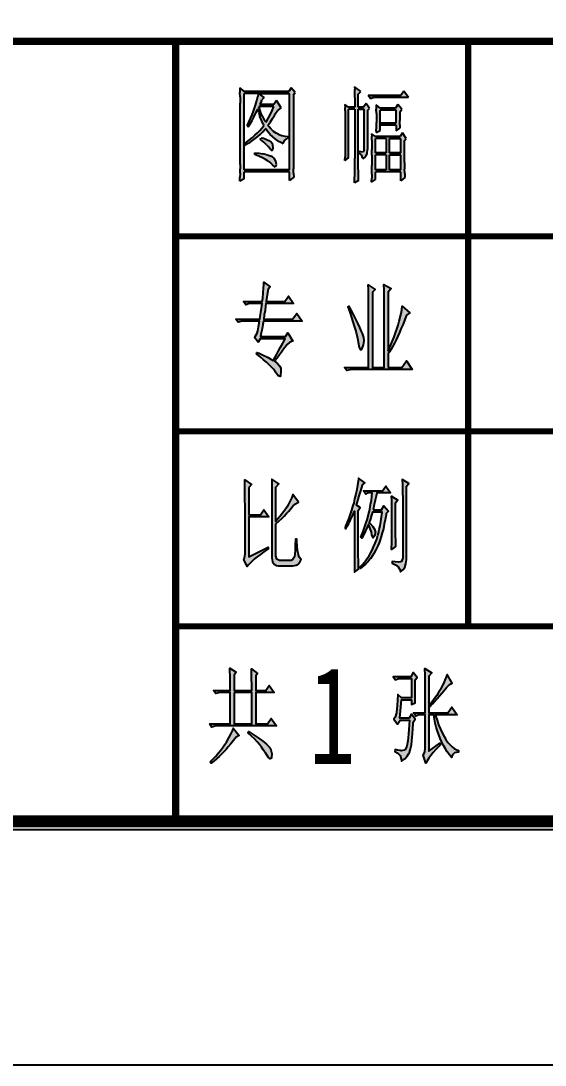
# Model space of a CAD drawing. Header units: inches. Extents: x 6 to 109360, y -14990 to 740552.
# Drawn here: x 802.85 to 824.37, y -5414.82 to -5371.98 of the extents above; entities that cross this region are included whole.
import ezdxf

# ---------------------------------------------------------------- set-up
doc = ezdxf.new("R2010")
doc.units = ezdxf.units.IN
doc.header["$MEASUREMENT"] = 0
doc.layers.add('1', color=7, linetype='Continuous')
doc.layers.add('图框', color=4, linetype='Continuous')
doc.styles.add('宋体', font='', dxfattribs={"width": 0.7})
doc.styles.get('宋体').set_extended_font_data('SimSun')

# ---------------------------------------------------------------- blocks, each defined once
blk = doc.blocks.new('tk1')
at = {"layer": '图框', "color": 1}
blk.add_line((0, 0), (-806, 0), dxfattribs=at)
at = {"layer": '图框'}
blk.add_line((10, -10), (-831, -10), dxfattribs=at)
blk = doc.blocks.new('图签')
at = {"layer": '1'}
h = blk.add_hatch(color=7, dxfattribs=at)
h.paths.add_polyline_path([(-23.168, 29.795), (-23.098, 29.895), (-23.261, 30.095), (-23.355, 29.945), (-25.184, 29.945), (-25.37, 30.095), (-25.365, 29.904), (-25.361, 29.723), (-25.359, 29.554), (-25.359, 29.462), (-25.359, 26.946), (-25.36, 26.765), (-25.362, 26.586), (-25.366, 26.409), (-25.37, 26.262), (-25.196, 26.362), (-25.196, 26.646), (-23.331, 26.646), (-23.331, 26.295), (-23.157, 26.429), (-23.162, 26.593), (-23.166, 26.768), (-23.168, 26.955), (-23.168, 27.029)])
h.paths.add_polyline_path([(-25.196, 29.862), (-24.613, 29.862), (-23.331, 29.862), (-23.331, 26.729), (-25.196, 26.729), (-25.196, 27.729)], flags=16)
h.paths.add_polyline_path([(-25.094, 27.867), (-24.972, 27.959), (-24.857, 28.052), (-24.749, 28.148), (-24.649, 28.245), (-24.556, 28.343), (-24.471, 28.444), (-24.391, 28.545), (-24.417, 28.6), (-24.484, 28.76), (-24.544, 28.918), (-24.594, 29.074), (-24.637, 29.229), (-24.652, 29.191), (-24.722, 29.037), (-24.794, 28.891), (-24.871, 28.752), (-24.95, 28.62), (-25.033, 28.495), (-25.068, 28.528), (-25.066, 28.531), (-24.995, 28.678), (-24.927, 28.829), (-24.864, 28.982), (-24.806, 29.137), (-24.753, 29.295), (-24.724, 29.385), (-24.667, 29.578), (-24.63, 29.737), (-24.615, 29.852), (-24.576, 29.852), (-24.369, 29.696), (-24.462, 29.595), (-24.486, 29.557), (-24.554, 29.412), (-23.973, 29.412), (-23.867, 29.579), (-23.669, 29.278), (-23.708, 29.26), (-23.809, 29.176), (-23.902, 29.045), (-23.954, 28.958), (-24.03, 28.835), (-24.118, 28.697), (-24.217, 28.545), (-24.173, 28.487), (-24.087, 28.391), (-23.99, 28.307), (-23.886, 28.238), (-23.773, 28.182), (-23.65, 28.14), (-23.519, 28.111), (-23.378, 28.096), (-23.378, 28.029), (-23.424, 28.01), (-23.536, 27.927), (-23.588, 27.812), (-23.692, 27.858), (-23.808, 27.923), (-23.918, 27.998), (-24.023, 28.085), (-24.124, 28.183), (-24.219, 28.291), (-24.31, 28.412), (-24.328, 28.392), (-24.426, 28.287), (-24.528, 28.188), (-24.632, 28.095), (-24.739, 28.008), (-24.85, 27.929), (-24.962, 27.856), (-25.078, 27.789), (-25.186, 27.734), (-25.186, 27.803)], flags=0)
h.paths.add_polyline_path([(-24.52, 27.979), (-24.508, 28.045), (-24.438, 28.025), (-24.295, 27.976), (-24.183, 27.928), (-24.1, 27.879), (-24.02, 27.774), (-24.007, 27.612), (-24.044, 27.505), (-24.123, 27.579), (-24.183, 27.655), (-24.271, 27.749), (-24.383, 27.858)], flags=0)
h.paths.add_polyline_path([(-24.753, 27.429), (-24.595, 27.408), (-24.442, 27.382), (-24.309, 27.355), (-24.197, 27.326), (-24.104, 27.295), (-24.03, 27.262), (-23.966, 27.21), (-23.887, 27.091), (-23.867, 26.946), (-23.874, 26.889), (-23.927, 26.834), (-24.03, 26.928), (-24.051, 26.953), (-24.119, 27.016), (-24.207, 27.082), (-24.314, 27.15), (-24.441, 27.219), (-24.587, 27.289), (-24.753, 27.362)], flags=0)
h.paths.add_polyline_path([(-24.31, 28.678), (-24.374, 28.784), (-24.439, 28.916), (-24.503, 29.074), (-24.568, 29.26), (-24.59, 29.329), (-23.973, 29.329), (-24.044, 29.161), (-24.117, 29.008), (-24.191, 28.869), (-24.266, 28.744)], flags=0)
h = blk.add_hatch(color=7, dxfattribs=at)
h.paths.add_polyline_path([(-20.511, 29.828), (-20.407, 29.945), (-20.663, 30.128), (-20.658, 30.023), (-20.654, 29.879), (-20.653, 29.696), (-20.651, 29.472), (-20.651, 29.295), (-20.907, 29.295), (-21.059, 29.412), (-21.055, 29.293), (-21.052, 29.149), (-21.05, 28.983), (-21.048, 28.792), (-21.047, 28.577), (-21.047, 28.362), (-21.047, 28.153), (-21.048, 27.955), (-21.049, 27.768), (-21.051, 27.589), (-21.053, 27.422), (-21.055, 27.264), (-21.059, 27.117), (-20.907, 27.229), (-20.907, 29.212), (-20.651, 29.212), (-20.651, 27.212), (-20.651, 27.07), (-20.653, 26.914), (-20.654, 26.741), (-20.657, 26.553), (-20.66, 26.351), (-20.663, 26.196), (-20.5, 26.295), (-20.504, 26.47), (-20.507, 26.647), (-20.509, 26.825), (-20.511, 27.004), (-20.511, 27.145), (-20.511, 29.212), (-20.266, 29.212), (-20.266, 27.545), (-20.313, 27.462), (-20.419, 27.479), (-20.488, 27.496), (-20.488, 27.429), (-20.377, 27.345), (-20.319, 27.213), (-20.313, 27.179), (-20.205, 27.272), (-20.143, 27.399), (-20.126, 27.558), (-20.126, 29.162), (-20.045, 29.246), (-20.185, 29.445), (-20.29, 29.295), (-20.511, 29.295)])
h.paths.add_polyline_path([(-18.635, 29.962), (-18.763, 29.779), (-20.103, 29.779), (-20.01, 29.645), (-19.894, 29.684), (-19.777, 29.696), (-18.449, 29.696)])
h.paths.add_polyline_path([(-19.614, 29.179), (-18.961, 29.179), (-18.961, 28.646), (-19.614, 28.646), (-19.614, 28.562), (-18.961, 28.562), (-18.961, 28.329), (-18.798, 28.445), (-18.803, 28.58), (-18.807, 28.747), (-18.809, 28.947), (-18.81, 29.096), (-18.728, 29.212), (-18.891, 29.412), (-18.984, 29.262), (-19.614, 29.262), (-19.777, 29.396), (-19.771, 29.214), (-19.767, 29.036), (-19.765, 28.862), (-19.765, 28.845), (-19.766, 28.671), (-19.769, 28.494), (-19.775, 28.314), (-19.777, 28.262), (-19.614, 28.345), (-19.614, 28.562), (-19.614, 28.646)])
h.paths.add_polyline_path([(-18.612, 27.928), (-18.542, 28.012), (-18.693, 28.246), (-18.786, 28.096), (-19.8, 28.096), (-19.963, 28.212), (-19.959, 28.092), (-19.956, 27.944), (-19.953, 27.767), (-19.953, 27.563), (-19.952, 27.329), (-19.952, 27.312), (-19.952, 27.104), (-19.953, 26.909), (-19.954, 26.725), (-19.957, 26.553), (-19.96, 26.391), (-19.963, 26.242), (-19.963, 26.229), (-19.8, 26.329), (-19.8, 26.646), (-18.763, 26.646), (-18.763, 26.279), (-18.6, 26.412), (-18.605, 26.58), (-18.609, 26.756), (-18.611, 26.939), (-18.612, 27.029)])
h.paths.add_polyline_path([(-19.8, 28.012), (-19.369, 28.012), (-19.369, 27.429), (-19.8, 27.429)], flags=16)
h.paths.add_polyline_path([(-19.8, 27.346), (-19.369, 27.346), (-19.369, 26.729), (-19.8, 26.729)], flags=16)
h.paths.add_polyline_path([(-19.229, 28.012), (-18.763, 28.012), (-18.763, 27.429), (-19.229, 27.429)], flags=16)
h.paths.add_polyline_path([(-19.229, 27.346), (-18.763, 27.346), (-18.763, 26.729), (-19.229, 26.729)], flags=16)
h = blk.add_hatch(color=7, dxfattribs=at)
h.paths.add_polyline_path([(-24.461, 20.203), (-24.427, 20.388), (-24.404, 20.526), (-22.815, 20.526), (-23.038, 20.839), (-23.204, 20.606), (-24.39, 20.606), (-24.366, 20.787), (-24.337, 20.962), (-24.314, 21.133), (-24.299, 21.242), (-23.166, 21.242), (-23.375, 21.541), (-23.526, 21.323), (-24.285, 21.323), (-24.261, 21.503), (-24.238, 21.678), (-24.214, 21.84), (-24.124, 21.925), (-24.38, 22.124), (-24.385, 22.015), (-24.394, 21.868), (-24.409, 21.683), (-24.432, 21.46), (-24.451, 21.323), (-25.22, 21.323), (-25.125, 21.19), (-25.011, 21.228), (-24.892, 21.242), (-24.461, 21.242), (-24.484, 21.052), (-24.513, 20.877), (-24.537, 20.711), (-24.556, 20.606), (-25.533, 20.606), (-25.438, 20.474), (-25.324, 20.511), (-25.205, 20.526), (-24.565, 20.526), (-24.603, 20.284), (-24.636, 20.118), (-24.66, 20.023), (-24.741, 19.885), (-24.764, 19.857), (-24.612, 19.658), (-24.532, 19.79), (-23.517, 19.79), (-23.612, 19.615), (-23.702, 19.449), (-23.782, 19.302), (-23.858, 19.169), (-23.925, 19.046), (-23.986, 18.941), (-24.005, 18.908), (-24.105, 18.965), (-24.209, 19.027), (-24.446, 19.141), (-24.579, 19.202), (-24.669, 19.24), (-24.693, 19.174), (-24.537, 19.051), (-24.399, 18.937), (-24.276, 18.832), (-24.167, 18.733), (-24.072, 18.638), (-23.996, 18.553), (-23.934, 18.477), (-23.901, 18.424), (-23.797, 18.273), (-23.721, 18.254), (-23.702, 18.292), (-23.683, 18.458), (-23.692, 18.576), (-23.735, 18.671), (-23.83, 18.78), (-23.948, 18.875), (-23.844, 19.008), (-23.749, 19.136), (-23.659, 19.255), (-23.578, 19.368), (-23.526, 19.439), (-23.422, 19.568), (-23.313, 19.653), (-23.208, 19.7), (-23.19, 19.705), (-23.398, 20.042), (-23.503, 19.89), (-24.518, 19.89), (-24.494, 20.037)])
h.paths.add_polyline_path([(-20.306, 19.928), (-20.339, 20.018), (-20.386, 20.127), (-20.443, 20.255), (-20.514, 20.407), (-20.595, 20.573), (-20.695, 20.763), (-20.804, 20.967), (-20.894, 21.142), (-20.941, 21.109), (-20.861, 20.886), (-20.794, 20.677), (-20.728, 20.488), (-20.676, 20.312), (-20.628, 20.151), (-20.586, 19.999), (-20.524, 19.753), (-20.51, 19.658), (-20.467, 19.444), (-20.42, 19.349), (-20.363, 19.378), (-20.344, 19.406), (-20.291, 19.549), (-20.272, 19.715), (-20.287, 19.857)], flags=17)
h.paths.add_polyline_path([(-19.286, 21.707), (-19.167, 21.858), (-19.461, 22.025), (-19.452, 21.811), (-19.452, 21.626), (-19.447, 21.47), (-19.447, 18.624), (-19.926, 18.624), (-19.926, 21.707), (-19.822, 21.825), (-20.102, 22.006), (-20.097, 21.816), (-20.092, 21.636), (-20.088, 21.47), (-20.088, 18.624), (-21.069, 18.624), (-20.974, 18.491), (-20.861, 18.529), (-20.742, 18.538), (-18.295, 18.538), (-18.537, 18.889), (-18.726, 18.624), (-19.286, 18.624), (-19.286, 19.174), (-19.224, 19.269), (-19.158, 19.378), (-19.091, 19.492), (-19.025, 19.62), (-18.959, 19.757), (-18.887, 19.904), (-18.816, 20.061), (-18.745, 20.227), (-18.674, 20.402), (-18.598, 20.592), (-18.527, 20.772), (-18.399, 20.858), (-18.703, 21.142), (-18.726, 20.986), (-18.755, 20.829), (-18.831, 20.516), (-18.878, 20.36), (-18.925, 20.198), (-18.978, 20.037), (-19.039, 19.876), (-19.106, 19.715), (-19.172, 19.549), (-19.286, 19.307)])
h = blk.add_hatch(color=7, dxfattribs=at)
h.paths.add_polyline_path([(-24.769, 10.764), (-24.655, 10.854), (-24.527, 10.954), (-24.38, 11.054), (-24.224, 11.163), (-24.205, 11.172), (-24.214, 11.243), (-24.997, 10.859), (-24.997, 12.491), (-24.181, 12.491), (-24.38, 12.775), (-24.518, 12.576), (-24.997, 12.576), (-24.997, 13.691), (-24.892, 13.824), (-25.172, 14.009), (-25.167, 13.881), (-25.167, 13.734), (-25.163, 13.572), (-25.163, 13.183), (-25.158, 12.956), (-25.158, 10.973), (-25.182, 10.793), (-25.205, 10.741), (-25.068, 10.456), (-25.016, 10.527), (-24.949, 10.598), (-24.869, 10.679)])
h.paths.add_polyline_path([(-22.891, 10.66), (-22.853, 10.741), (-22.933, 10.845), (-22.981, 10.992), (-23.005, 11.12), (-23.019, 11.291), (-23.028, 11.495), (-23.028, 11.575), (-23.085, 11.575), (-23.095, 11.319), (-23.104, 11.12), (-23.114, 10.964), (-23.133, 10.864), (-23.133, 10.859), (-23.204, 10.726), (-23.261, 10.707), (-23.74, 10.707), (-23.849, 10.75), (-23.887, 10.888), (-23.892, 10.907), (-23.892, 12.206), (-23.768, 12.315), (-23.654, 12.424), (-23.55, 12.524), (-23.455, 12.624), (-23.365, 12.723), (-23.308, 12.79), (-23.19, 12.927), (-23.08, 13.027), (-22.986, 13.079), (-22.957, 13.093), (-23.19, 13.406), (-23.237, 13.288), (-23.303, 13.145), (-23.389, 12.989), (-23.446, 12.889), (-23.531, 12.761), (-23.616, 12.638), (-23.711, 12.519), (-23.806, 12.405), (-23.892, 12.306), (-23.892, 13.71), (-23.773, 13.843), (-24.062, 14.042), (-24.062, 13.885), (-24.058, 13.719), (-24.053, 13.539), (-24.053, 10.807), (-24.034, 10.65), (-23.967, 10.546), (-23.863, 10.499), (-23.797, 10.489), (-23.19, 10.489), (-23.061, 10.513), (-22.981, 10.556)])
h.paths.add_polyline_path([(-20.51, 10.883), (-20.51, 12.756), (-20.429, 12.875), (-20.581, 12.975), (-20.552, 13.069), (-20.514, 13.198), (-20.467, 13.359), (-20.41, 13.558), (-20.339, 13.786), (-20.334, 13.809), (-20.239, 13.89), (-20.495, 14.075), (-20.514, 13.942), (-20.543, 13.79), (-20.571, 13.62), (-20.614, 13.43), (-20.661, 13.226), (-20.699, 13.074), (-20.747, 12.922), (-20.794, 12.766), (-20.846, 12.605), (-20.903, 12.443), (-20.965, 12.277), (-21.031, 12.111), (-21.055, 12.04), (-21.022, 12.007), (-20.96, 12.107), (-20.899, 12.225), (-20.823, 12.372), (-20.747, 12.538), (-20.661, 12.723), (-20.661, 10.731), (-20.666, 10.541), (-20.671, 10.323), (-20.671, 10.224), (-20.495, 10.342), (-20.505, 10.532), (-20.505, 10.712)])
h.paths.add_polyline_path([(-19.754, 13.473), (-19.182, 13.473), (-19.376, 13.757), (-19.518, 13.558), (-20.301, 13.558), (-20.206, 13.425), (-20.102, 13.473), (-19.936, 13.473), (-19.95, 13.335), (-19.974, 13.174), (-20.002, 12.998), (-20.04, 12.804), (-20.064, 12.69), (-20.149, 12.377), (-20.197, 12.216), (-20.254, 12.059), (-20.31, 11.893), (-20.372, 11.732), (-20.405, 11.656), (-20.367, 11.623), (-20.282, 11.775), (-20.211, 11.922), (-20.14, 12.064), (-20.088, 12.192), (-20.021, 12.021), (-19.974, 11.865), (-19.95, 11.756), (-19.903, 11.637), (-19.846, 11.708), (-19.808, 11.865), (-19.846, 11.993), (-19.917, 12.102), (-20.021, 12.216), (-20.064, 12.258), (-20.012, 12.405), (-19.964, 12.567), (-19.926, 12.69), (-19.528, 12.69), (-19.556, 12.491), (-19.585, 12.306), (-19.618, 12.13), (-19.651, 11.969), (-19.684, 11.817), (-19.703, 11.741), (-19.755, 11.575), (-19.812, 11.414), (-19.879, 11.262), (-19.945, 11.12), (-19.997, 11.025), (-20.069, 10.892), (-20.154, 10.769), (-20.244, 10.65), (-20.339, 10.537), (-20.453, 10.423), (-20.429, 10.375), (-20.31, 10.465), (-20.206, 10.56), (-20.106, 10.665), (-20.016, 10.764), (-20.007, 10.774), (-19.936, 10.873), (-19.865, 10.992), (-19.789, 11.134), (-19.708, 11.305), (-19.656, 11.424), (-19.608, 11.552), (-19.566, 11.689), (-19.523, 11.841), (-19.48, 12.007), (-19.442, 12.187), (-19.409, 12.377), (-19.371, 12.581), (-19.367, 12.624), (-19.272, 12.723), (-19.461, 12.941), (-19.552, 12.775), (-19.903, 12.775), (-19.855, 12.994), (-19.812, 13.179), (-19.779, 13.335)])
h.paths.add_polyline_path([(-18.992, 13.041), (-18.887, 13.174), (-19.144, 13.34), (-19.139, 13.174), (-19.134, 12.998), (-19.134, 11.628), (-19.139, 11.428), (-19.144, 11.191), (-19.144, 11.158), (-18.982, 11.277), (-18.987, 11.518), (-18.992, 11.718)])
h.paths.add_polyline_path([(-18.537, 13.757), (-18.432, 13.857), (-18.703, 14.023), (-18.698, 13.809), (-18.693, 13.62), (-18.693, 13.449), (-18.688, 13.302), (-18.688, 10.807), (-18.731, 10.66), (-18.783, 10.641), (-18.873, 10.636), (-19.001, 10.646), (-19.12, 10.66), (-19.12, 10.589), (-18.978, 10.527), (-18.869, 10.442), (-18.807, 10.337), (-18.783, 10.243), (-18.679, 10.314), (-18.598, 10.418), (-18.555, 10.56), (-18.537, 10.736)])
h = blk.add_hatch(color=7, dxfattribs=at)
h.paths.add_polyline_path([(-25.522, 3.455), (-25.394, 3.522), (-25.641, 3.82), (-25.679, 3.716), (-25.736, 3.583), (-25.821, 3.427), (-25.921, 3.251), (-25.997, 3.137), (-26.077, 3.023), (-26.163, 2.91), (-26.258, 2.791), (-26.357, 2.677), (-26.466, 2.563), (-26.575, 2.454), (-26.552, 2.388), (-26.438, 2.473), (-26.329, 2.563), (-26.224, 2.658), (-26.02, 2.862), (-25.935, 2.952), (-25.845, 3.057), (-25.745, 3.175), (-25.636, 3.313)])
h.paths.add_polyline_path([(-24.204, 3.099), (-24.28, 3.171), (-24.375, 3.246), (-24.488, 3.337), (-24.621, 3.431), (-24.778, 3.536), (-24.953, 3.65), (-25.01, 3.688), (-25.024, 3.621), (-24.892, 3.498), (-24.773, 3.379), (-24.664, 3.265), (-24.564, 3.152), (-24.479, 3.047), (-24.408, 2.938), (-24.341, 2.839), (-24.322, 2.805), (-24.213, 2.63), (-24.133, 2.559), (-24.076, 2.592), (-24.066, 2.62), (-24.052, 2.772), (-24.095, 2.938), (-24.114, 2.986), (-24.147, 3.038)])
h.paths.add_polyline_path([(-24.161, 5.571), (-24.299, 5.371), (-24.721, 5.371), (-24.721, 5.969), (-24.64, 6.069), (-24.896, 6.254), (-24.892, 6.149), (-24.887, 6.007), (-24.887, 5.827), (-24.882, 5.613), (-24.882, 5.371), (-25.608, 5.371), (-25.608, 6.002), (-25.522, 6.121), (-25.783, 6.287), (-25.778, 6.144), (-25.774, 5.983), (-25.769, 5.808), (-25.769, 5.371), (-26.457, 5.371), (-26.362, 5.239), (-26.248, 5.276), (-26.129, 5.286), (-25.769, 5.286), (-25.769, 4.005), (-26.609, 4.005), (-26.514, 3.868), (-26.4, 3.91), (-26.281, 3.92), (-23.867, 3.92), (-24.08, 4.219), (-24.232, 4.005), (-24.721, 4.005), (-24.721, 5.286), (-23.962, 5.286)])
h.paths.add_polyline_path([(-24.882, 5.286), (-24.882, 4.005), (-25.608, 4.005), (-25.608, 5.286)], flags=17)
h.paths.add_polyline_path([(-18.74, 4.987), (-18.332, 4.987), (-18.332, 4.788), (-18.17, 4.869), (-18.17, 5.006), (-18.175, 5.163), (-18.18, 5.338), (-18.18, 5.803), (-18.099, 5.903), (-18.251, 6.102), (-18.355, 5.936), (-19.076, 5.936), (-18.986, 5.803), (-18.858, 5.855), (-18.332, 5.855), (-18.332, 5.068), (-18.74, 5.068), (-18.891, 5.205), (-18.906, 4.963), (-18.92, 4.764), (-18.934, 4.603), (-18.948, 4.48), (-18.948, 4.451), (-18.991, 4.271), (-19.053, 4.186), (-18.901, 3.986), (-18.797, 4.152), (-18.403, 4.152), (-18.417, 3.958), (-18.431, 3.773), (-18.446, 3.597), (-18.46, 3.431), (-18.474, 3.303), (-18.512, 3.085), (-18.569, 2.957), (-18.621, 2.919), (-18.754, 2.895), (-18.797, 2.905), (-18.906, 2.924), (-18.996, 2.952), (-19.01, 2.872), (-18.882, 2.801), (-18.797, 2.696), (-18.744, 2.568), (-18.73, 2.469), (-18.602, 2.563), (-18.502, 2.668), (-18.431, 2.782), (-18.412, 2.82), (-18.37, 2.971), (-18.332, 3.137), (-18.308, 3.303), (-18.299, 3.446), (-18.284, 3.607), (-18.27, 3.792), (-18.256, 3.996), (-18.251, 4.072), (-18.17, 4.186), (-18.332, 4.404), (-18.427, 4.238), (-18.811, 4.238)])
h.paths.add_polyline_path([(-17.611, 5.955), (-17.492, 6.088), (-17.772, 6.268), (-17.772, 6.187), (-17.767, 6.083), (-17.767, 5.817), (-17.763, 5.651), (-17.763, 4.451), (-18.237, 4.451), (-18.147, 4.318), (-18.028, 4.371), (-17.763, 4.371), (-17.763, 3.019), (-17.782, 2.839), (-17.843, 2.72), (-17.739, 2.388), (-17.682, 2.483), (-17.616, 2.587), (-17.53, 2.701), (-17.435, 2.82), (-17.326, 2.943), (-17.198, 3.076), (-17.141, 3.137), (-17.165, 3.204), (-17.611, 2.886), (-17.611, 4.371), (-17.412, 4.371), (-17.383, 4.195), (-17.35, 4.024), (-17.307, 3.863), (-17.26, 3.702), (-17.208, 3.545), (-17.151, 3.398), (-17.084, 3.251), (-17.018, 3.114), (-16.937, 2.976), (-16.857, 2.848), (-16.771, 2.725), (-16.686, 2.62), (-16.648, 2.734), (-16.558, 2.81), (-16.42, 2.834), (-16.397, 2.839), (-16.397, 2.905), (-16.487, 2.943), (-16.577, 2.995), (-16.662, 3.061), (-16.748, 3.147), (-16.833, 3.242), (-16.914, 3.356), (-16.989, 3.484), (-17.065, 3.626), (-17.141, 3.782), (-17.212, 3.958), (-17.279, 4.148), (-17.345, 4.347), (-17.355, 4.371), (-16.453, 4.371), (-16.676, 4.688), (-16.828, 4.451), (-17.611, 4.451)])
h.paths.add_polyline_path([(-16.861, 6.021), (-16.985, 5.718), (-17.056, 5.571), (-17.132, 5.424), (-17.141, 5.405), (-17.212, 5.281), (-17.288, 5.163), (-17.378, 5.035), (-17.473, 4.907), (-17.587, 4.767), (-17.573, 4.703), (-17.468, 4.816), (-17.369, 4.93), (-17.269, 5.039), (-17.08, 5.258), (-17.004, 5.352), (-16.871, 5.504), (-16.762, 5.609), (-16.681, 5.661), (-16.653, 5.67)], flags=17)
h.paths.add_polyline_path([(-11.658, 5.978), (-11.578, 6.088), (-11.544, 6.121), (-11.777, 6.334), (-11.819, 6.178), (-11.872, 6.016), (-11.933, 5.865), (-12, 5.718), (-12.076, 5.566), (-12.156, 5.424), (-12.237, 5.295), (-12.313, 5.186), (-12.289, 5.12), (-12.18, 5.224), (-12.085, 5.333), (-12.009, 5.419), (-11.924, 5.547), (-11.838, 5.68), (-11.815, 5.718), (-11.672, 5.718), (-11.601, 5.556), (-11.559, 5.438), (-11.516, 5.258), (-11.511, 5.205), (-11.445, 5.177), (-11.416, 5.205), (-11.359, 5.343), (-11.369, 5.438), (-11.43, 5.547), (-11.53, 5.656), (-11.601, 5.718), (-10.928, 5.718), (-11.127, 6.002), (-11.264, 5.803), (-11.767, 5.803)])
h.paths.add_polyline_path([(-9.927, 6.002), (-10.064, 5.803), (-10.657, 5.803), (-10.558, 5.978), (-10.472, 6.078), (-10.439, 6.102), (-10.672, 6.32), (-10.714, 6.163), (-10.762, 6.002), (-10.819, 5.831), (-10.823, 5.822), (-10.871, 5.694), (-10.937, 5.556), (-11.013, 5.409), (-11.103, 5.253), (-11.136, 5.205), (-11.103, 5.153), (-10.989, 5.286), (-10.904, 5.4), (-10.871, 5.452), (-10.795, 5.571), (-10.705, 5.718), (-10.544, 5.718), (-10.472, 5.542), (-10.439, 5.438), (-10.396, 5.272), (-10.378, 5.22), (-10.316, 5.182), (-10.273, 5.239), (-10.235, 5.395), (-10.264, 5.485), (-10.335, 5.585), (-10.453, 5.699), (-10.472, 5.718), (-9.728, 5.718)])
h.paths.add_polyline_path([(-10.098, 4.541), (-10.098, 4.902), (-10.008, 4.987), (-10.169, 5.22), (-10.287, 5.054), (-12.023, 5.054), (-11.929, 4.921), (-11.815, 4.959), (-11.696, 4.968), (-11.056, 4.968), (-11.056, 4.451), (-11.687, 4.451), (-11.862, 4.622), (-11.886, 4.423), (-11.919, 4.242), (-11.947, 4.076), (-11.981, 3.925), (-11.99, 3.887), (-12.095, 3.787), (-11.919, 3.588), (-11.838, 3.754), (-11.255, 3.754), (-11.326, 3.607), (-11.407, 3.474), (-11.492, 3.346), (-11.587, 3.232), (-11.682, 3.123), (-11.767, 3.038), (-11.985, 2.848), (-12.095, 2.763), (-12.204, 2.682), (-12.313, 2.606), (-12.398, 2.554), (-12.384, 2.502), (-12.261, 2.563), (-12.142, 2.625), (-12.028, 2.691), (-11.914, 2.763), (-11.805, 2.839), (-11.696, 2.919), (-11.639, 2.971), (-11.535, 3.061), (-11.435, 3.166), (-11.34, 3.275), (-11.25, 3.398), (-11.165, 3.526), (-11.084, 3.664), (-11.056, 3.721), (-11.056, 2.796), (-11.061, 2.625), (-11.065, 2.469), (-11.065, 2.421), (-10.895, 2.502), (-10.899, 2.687), (-10.904, 2.862), (-10.904, 3.754), (-10.041, 3.754), (-10.069, 3.493), (-10.088, 3.303), (-10.107, 3.19), (-10.112, 3.171), (-10.202, 3.071), (-10.273, 3.071), (-10.392, 3.104), (-10.562, 3.166), (-10.577, 3.171), (-10.577, 3.104), (-10.434, 3), (-10.34, 2.895), (-10.283, 2.782), (-10.273, 2.701), (-10.15, 2.758), (-10.112, 2.786), (-10.012, 2.891), (-10.008, 2.905), (-9.96, 3.052), (-9.946, 3.118), (-9.932, 3.232), (-9.908, 3.403), (-9.884, 3.631), (-9.879, 3.669), (-9.775, 3.768), (-9.936, 4.005), (-10.055, 3.835), (-10.904, 3.835), (-10.904, 4.371), (-10.249, 4.371), (-10.249, 4.171), (-10.088, 4.271), (-10.093, 4.38)])
h.paths.add_polyline_path([(-10.249, 4.451), (-10.904, 4.451), (-10.904, 4.968), (-10.249, 4.968)], flags=16)
h.paths.add_polyline_path([(-11.056, 4.371), (-11.056, 3.835), (-11.824, 3.835), (-11.791, 4.039), (-11.753, 4.209), (-11.722, 4.371)], flags=16)
h.paths.add_polyline_path([(-3.97, 4.186), (-4.131, 4.404), (-4.226, 4.238), (-4.61, 4.238), (-4.539, 4.987), (-4.131, 4.987), (-4.131, 4.788), (-3.97, 4.869), (-3.974, 5.006), (-3.974, 5.163), (-3.979, 5.338), (-3.979, 5.803), (-3.898, 5.903), (-4.05, 6.102), (-4.155, 5.936), (-4.875, 5.936), (-4.785, 5.803), (-4.657, 5.855), (-4.131, 5.855), (-4.131, 5.068), (-4.539, 5.068), (-4.69, 5.205), (-4.705, 4.963), (-4.719, 4.764), (-4.733, 4.603), (-4.747, 4.48), (-4.747, 4.451), (-4.79, 4.271), (-4.852, 4.186), (-4.7, 3.986), (-4.596, 4.152), (-4.202, 4.152), (-4.216, 3.958), (-4.23, 3.773), (-4.245, 3.597), (-4.259, 3.431), (-4.273, 3.303), (-4.311, 3.085), (-4.368, 2.957), (-4.425, 2.919), (-4.553, 2.895), (-4.596, 2.905), (-4.705, 2.924), (-4.795, 2.952), (-4.809, 2.872), (-4.681, 2.801), (-4.596, 2.696), (-4.543, 2.568), (-4.529, 2.469), (-4.401, 2.563), (-4.302, 2.668), (-4.23, 2.782), (-4.211, 2.82), (-4.169, 2.971), (-4.131, 3.137), (-4.107, 3.303), (-4.098, 3.446), (-4.083, 3.607), (-4.069, 3.792), (-4.055, 3.996), (-4.05, 4.072)])
h.paths.add_polyline_path([(-2.48, 5.661), (-2.452, 5.67), (-2.66, 6.021), (-2.784, 5.718), (-2.855, 5.571), (-2.931, 5.424), (-2.94, 5.405), (-3.011, 5.281), (-3.087, 5.163), (-3.177, 5.035), (-3.272, 4.907), (-3.386, 4.767), (-3.372, 4.703), (-3.268, 4.816), (-3.168, 4.93), (-3.068, 5.039), (-2.879, 5.258), (-2.803, 5.352), (-2.67, 5.504), (-2.561, 5.609)], flags=17)
h.paths.add_polyline_path([(-2.713, 3.356), (-2.788, 3.484), (-2.864, 3.626), (-2.94, 3.782), (-3.011, 3.958), (-3.078, 4.148), (-3.144, 4.347), (-3.154, 4.371), (-2.253, 4.371), (-2.475, 4.688), (-2.627, 4.451), (-3.41, 4.451), (-3.41, 5.955), (-3.291, 6.088), (-3.571, 6.268), (-3.571, 6.187), (-3.566, 6.083), (-3.566, 5.817), (-3.562, 5.651), (-3.562, 4.451), (-4.036, 4.451), (-3.946, 4.318), (-3.827, 4.371), (-3.562, 4.371), (-3.562, 3.019), (-3.581, 2.839), (-3.642, 2.72), (-3.538, 2.388), (-3.481, 2.483), (-3.415, 2.587), (-3.334, 2.701), (-3.234, 2.82), (-3.125, 2.943), (-3.002, 3.076), (-2.94, 3.137), (-2.964, 3.204), (-3.41, 2.886), (-3.41, 4.371), (-3.211, 4.371), (-3.182, 4.195), (-3.149, 4.024), (-3.106, 3.863), (-3.059, 3.702), (-3.007, 3.545), (-2.95, 3.398), (-2.883, 3.251), (-2.817, 3.114), (-2.741, 2.976), (-2.656, 2.848), (-2.57, 2.725), (-2.49, 2.62), (-2.447, 2.734), (-2.357, 2.81), (-2.219, 2.834), (-2.196, 2.839), (-2.196, 2.905), (-2.286, 2.943), (-2.376, 2.995), (-2.461, 3.061), (-2.547, 3.147), (-2.632, 3.242)])
at = {"color": 7}
for p, q in [((-25.184, 29.945), (-25.37, 30.095)), ((-25.37, 30.095), (-25.365, 29.904)), ((-23.261, 30.095), (-23.355, 29.945)), ((-23.098, 29.895), (-23.261, 30.095)), ((-20.407, 29.945), (-20.663, 30.128)), ((-20.663, 30.128), (-20.658, 30.023)), ((-20.654, 29.879), (-20.658, 30.023)), ((-25.361, 29.723), (-25.365, 29.904)), ((-25.361, 29.723), (-25.359, 29.554)), ((-25.196, 27.729), (-25.196, 29.862)), ((-24.613, 29.862), (-25.196, 29.862)), ((-23.355, 29.945), (-25.184, 29.945)), ((-23.355, 29.945), (-25.184, 29.945)), ((-25.184, 29.945), (-23.355, 29.945)), ((-25.184, 29.945), (-25.184, 29.945)), ((-24.724, 29.385), (-24.667, 29.578)), ((-24.667, 29.578), (-24.63, 29.737)), ((-24.615, 29.852), (-24.63, 29.737)), ((-24.615, 29.852), (-24.576, 29.852)), ((-24.613, 29.862), (-23.331, 29.862)), ((-24.369, 29.696), (-24.576, 29.852)), ((-24.486, 29.557), (-24.462, 29.595)), ((-24.369, 29.696), (-24.462, 29.595)), ((-23.867, 29.579), (-23.973, 29.412)), ((-23.669, 29.278), (-23.867, 29.579)), ((-23.331, 26.729), (-23.331, 29.862)), ((-23.168, 29.795), (-23.098, 29.895)), ((-23.168, 29.795), (-23.168, 27.029)), ((-20.653, 29.696), (-20.654, 29.879)), ((-20.653, 29.696), (-20.651, 29.472)), ((-20.511, 29.828), (-20.407, 29.945)), ((-20.511, 29.295), (-20.511, 29.828)), ((-20.01, 29.645), (-20.103, 29.779)), ((-18.763, 29.779), (-20.103, 29.779)), ((-18.763, 29.779), (-20.103, 29.779)), ((-20.103, 29.779), (-18.763, 29.779)), ((-20.103, 29.779), (-20.103, 29.779)), ((-19.894, 29.684), (-20.01, 29.645)), ((-19.777, 29.696), (-19.894, 29.684)), ((-18.449, 29.696), (-19.777, 29.696)), ((-18.635, 29.962), (-18.763, 29.779)), ((-18.449, 29.696), (-18.635, 29.962)), ((-25.359, 29.554), (-25.359, 29.462)), ((-25.359, 26.946), (-25.359, 29.462)), ((-24.864, 28.982), (-24.806, 29.137)), ((-24.806, 29.137), (-24.753, 29.295)), ((-24.753, 29.295), (-24.724, 29.385)), ((-24.722, 29.037), (-24.652, 29.191)), ((-24.637, 29.229), (-24.652, 29.191)), ((-24.594, 29.074), (-24.637, 29.229)), ((-23.973, 29.329), (-24.59, 29.329)), ((-24.568, 29.26), (-24.59, 29.329)), ((-24.503, 29.074), (-24.568, 29.26)), ((-24.486, 29.557), (-24.554, 29.412)), ((-23.973, 29.412), (-24.554, 29.412)), ((-23.973, 29.412), (-24.554, 29.412)), ((-24.554, 29.412), (-23.973, 29.412)), ((-24.554, 29.412), (-24.554, 29.412)), ((-24.117, 29.008), (-24.044, 29.161)), ((-24.044, 29.161), (-23.973, 29.329)), ((-23.902, 29.045), (-23.809, 29.176)), ((-23.708, 29.26), (-23.809, 29.176)), ((-23.669, 29.278), (-23.708, 29.26)), ((-21.059, 29.412), (-21.055, 29.293)), ((-20.907, 29.295), (-21.059, 29.412)), ((-21.052, 29.149), (-21.055, 29.293)), ((-21.052, 29.149), (-21.05, 28.983)), ((-20.651, 29.295), (-20.907, 29.295)), ((-20.651, 29.295), (-20.907, 29.295)), ((-20.907, 29.295), (-20.651, 29.295)), ((-20.907, 29.295), (-20.907, 29.295)), ((-20.651, 29.212), (-20.907, 29.212)), ((-20.907, 27.229), (-20.907, 29.212)), ((-20.651, 29.472), (-20.651, 29.295)), ((-20.651, 29.212), (-20.651, 27.212)), ((-20.511, 29.295), (-20.29, 29.295)), ((-20.29, 29.295), (-20.511, 29.295)), ((-20.29, 29.295), (-20.511, 29.295)), ((-20.511, 27.145), (-20.511, 29.212)), ((-20.511, 29.212), (-20.266, 29.212)), ((-20.185, 29.445), (-20.29, 29.295)), ((-20.266, 27.545), (-20.266, 29.212)), ((-20.045, 29.246), (-20.185, 29.445)), ((-20.126, 29.162), (-20.045, 29.246)), ((-20.126, 29.162), (-20.126, 27.562)), ((-19.777, 29.396), (-19.771, 29.214)), ((-19.614, 29.262), (-19.777, 29.396)), ((-19.767, 29.036), (-19.771, 29.214)), ((-18.984, 29.262), (-19.614, 29.262)), ((-18.984, 29.262), (-19.614, 29.262)), ((-19.614, 29.262), (-18.984, 29.262)), ((-19.614, 29.262), (-19.614, 29.262)), ((-18.961, 29.179), (-19.614, 29.179)), ((-19.614, 28.646), (-19.614, 29.179)), ((-18.891, 29.412), (-18.984, 29.262)), ((-18.961, 28.646), (-18.961, 29.179)), ((-18.728, 29.212), (-18.891, 29.412)), ((-18.81, 29.096), (-18.728, 29.212)), ((-24.995, 28.678), (-24.927, 28.829)), ((-24.95, 28.62), (-24.871, 28.752)), ((-24.927, 28.829), (-24.864, 28.982)), ((-24.871, 28.752), (-24.794, 28.891)), ((-24.794, 28.891), (-24.722, 29.037)), ((-24.594, 29.074), (-24.544, 28.918)), ((-24.484, 28.76), (-24.544, 28.918)), ((-24.439, 28.916), (-24.503, 29.074)), ((-24.417, 28.6), (-24.484, 28.76)), ((-24.439, 28.916), (-24.374, 28.784)), ((-24.31, 28.678), (-24.374, 28.784)), ((-24.31, 28.678), (-24.266, 28.744)), ((-24.266, 28.744), (-24.191, 28.869)), ((-24.191, 28.869), (-24.117, 29.008)), ((-24.118, 28.697), (-24.03, 28.835)), ((-24.03, 28.835), (-23.954, 28.958)), ((-23.954, 28.958), (-23.902, 29.045)), ((-21.05, 28.983), (-21.048, 28.792)), ((-21.048, 28.792), (-21.047, 28.577)), ((-19.767, 29.036), (-19.765, 28.862)), ((-19.765, 28.845), (-19.766, 28.671)), ((-19.765, 28.862), (-19.765, 28.845)), ((-18.81, 29.096), (-18.809, 28.947)), ((-18.809, 28.947), (-18.807, 28.747)), ((-18.803, 28.58), (-18.807, 28.747)), ((-25.066, 28.531), (-25.068, 28.528)), ((-25.068, 28.528), (-25.033, 28.495)), ((-25.066, 28.531), (-24.995, 28.678)), ((-25.033, 28.495), (-24.95, 28.62)), ((-24.649, 28.245), (-24.556, 28.343)), ((-24.556, 28.343), (-24.471, 28.444)), ((-24.528, 28.188), (-24.426, 28.287)), ((-24.471, 28.444), (-24.391, 28.545)), ((-24.426, 28.287), (-24.328, 28.392)), ((-24.417, 28.6), (-24.391, 28.545)), ((-24.31, 28.412), (-24.328, 28.392)), ((-24.219, 28.291), (-24.31, 28.412)), ((-24.124, 28.183), (-24.219, 28.291)), ((-24.217, 28.545), (-24.118, 28.697)), ((-24.217, 28.545), (-24.173, 28.487)), ((-24.087, 28.391), (-24.173, 28.487)), ((-24.087, 28.391), (-23.99, 28.307)), ((-23.886, 28.238), (-23.99, 28.307)), ((-21.047, 28.577), (-21.047, 28.362)), ((-21.047, 28.362), (-21.047, 28.153)), ((-19.777, 28.262), (-19.614, 28.345)), ((-19.775, 28.314), (-19.777, 28.262)), ((-19.775, 28.314), (-19.769, 28.494)), ((-19.769, 28.494), (-19.766, 28.671)), ((-19.614, 28.646), (-19.614, 28.562)), ((-19.614, 28.562), (-19.614, 28.646)), ((-18.961, 28.646), (-19.614, 28.646)), ((-18.961, 28.646), (-19.614, 28.646)), ((-19.614, 28.646), (-18.961, 28.646)), ((-19.614, 28.646), (-19.614, 28.646)), ((-18.961, 28.562), (-19.614, 28.562)), ((-19.614, 28.345), (-19.614, 28.562)), ((-18.961, 28.562), (-18.961, 28.329)), ((-18.961, 28.329), (-18.798, 28.445)), ((-18.803, 28.58), (-18.798, 28.445)), ((-25.186, 27.803), (-25.094, 27.867)), ((-25.094, 27.867), (-24.972, 27.959)), ((-25.078, 27.789), (-24.962, 27.856)), ((-24.972, 27.959), (-24.857, 28.052)), ((-24.962, 27.856), (-24.85, 27.929)), ((-24.857, 28.052), (-24.749, 28.148)), ((-24.85, 27.929), (-24.739, 28.008)), ((-24.749, 28.148), (-24.649, 28.245)), ((-24.739, 28.008), (-24.632, 28.095)), ((-24.632, 28.095), (-24.528, 28.188)), ((-24.52, 27.979), (-24.508, 28.045)), ((-24.383, 27.858), (-24.52, 27.979)), ((-24.508, 28.045), (-24.438, 28.025)), ((-24.295, 27.976), (-24.438, 28.025)), ((-24.271, 27.749), (-24.383, 27.858)), ((-24.295, 27.976), (-24.183, 27.928)), ((-24.183, 27.928), (-24.1, 27.879)), ((-24.023, 28.085), (-24.124, 28.183)), ((-24.02, 27.774), (-24.1, 27.879)), ((-23.918, 27.998), (-24.023, 28.085)), ((-23.808, 27.923), (-23.918, 27.998)), ((-23.773, 28.182), (-23.886, 28.238)), ((-23.808, 27.923), (-23.692, 27.858)), ((-23.773, 28.182), (-23.65, 28.14)), ((-23.692, 27.858), (-23.588, 27.812)), ((-23.65, 28.14), (-23.519, 28.111)), ((-23.588, 27.812), (-23.536, 27.927)), ((-23.536, 27.927), (-23.424, 28.01)), ((-23.519, 28.111), (-23.378, 28.096)), ((-23.378, 28.029), (-23.424, 28.01)), ((-23.378, 28.029), (-23.378, 28.096)), ((-21.048, 27.955), (-21.049, 27.768)), ((-21.047, 28.153), (-21.048, 27.955)), ((-19.963, 28.212), (-19.959, 28.092)), ((-19.8, 28.096), (-19.963, 28.212)), ((-19.956, 27.944), (-19.959, 28.092)), ((-19.956, 27.944), (-19.953, 27.767)), ((-18.786, 28.096), (-19.8, 28.096)), ((-18.786, 28.096), (-19.8, 28.096)), ((-19.8, 28.096), (-18.786, 28.096)), ((-19.8, 28.096), (-19.8, 28.096)), ((-19.369, 28.012), (-19.8, 28.012)), ((-19.8, 27.429), (-19.8, 28.012)), ((-19.369, 28.012), (-19.369, 27.429)), ((-19.229, 28.012), (-18.763, 28.012)), ((-19.229, 27.429), (-19.229, 28.012)), ((-18.693, 28.246), (-18.786, 28.096)), ((-18.763, 27.429), (-18.763, 28.012)), ((-18.542, 28.012), (-18.693, 28.246)), ((-18.612, 27.928), (-18.542, 28.012)), ((-18.612, 27.029), (-18.612, 27.928)), ((-25.196, 26.729), (-25.196, 27.729)), ((-25.186, 27.734), (-25.186, 27.803)), ((-25.078, 27.789), (-25.186, 27.734)), ((-24.753, 27.362), (-24.753, 27.429)), ((-24.753, 27.429), (-24.595, 27.408)), ((-24.271, 27.749), (-24.183, 27.655)), ((-24.123, 27.579), (-24.183, 27.655)), ((-24.123, 27.579), (-24.044, 27.505)), ((-24.044, 27.505), (-24.007, 27.612)), ((-24.007, 27.612), (-24.02, 27.774)), ((-21.053, 27.422), (-21.055, 27.264)), ((-21.051, 27.589), (-21.053, 27.422)), ((-21.049, 27.768), (-21.051, 27.589)), ((-20.488, 27.429), (-20.488, 27.496)), ((-20.488, 27.496), (-20.419, 27.479)), ((-20.377, 27.345), (-20.488, 27.429)), ((-20.419, 27.479), (-20.313, 27.462)), ((-20.266, 27.545), (-20.313, 27.462)), ((-20.143, 27.399), (-20.126, 27.558)), ((-20.126, 27.562), (-20.126, 27.558)), ((-19.953, 27.767), (-19.953, 27.563)), ((-19.952, 27.329), (-19.953, 27.563)), ((-19.369, 27.429), (-19.8, 27.429)), ((-19.369, 27.429), (-19.8, 27.429)), ((-19.8, 27.429), (-19.369, 27.429)), ((-19.8, 27.429), (-19.8, 27.429)), ((-19.229, 27.429), (-18.763, 27.429)), ((-18.763, 27.429), (-19.229, 27.429)), ((-18.763, 27.429), (-19.229, 27.429)), ((-24.587, 27.289), (-24.753, 27.362)), ((-24.595, 27.408), (-24.442, 27.382)), ((-24.441, 27.219), (-24.587, 27.289)), ((-24.309, 27.355), (-24.442, 27.382)), ((-24.314, 27.15), (-24.441, 27.219)), ((-24.207, 27.082), (-24.314, 27.15)), ((-24.309, 27.355), (-24.197, 27.326)), ((-24.207, 27.082), (-24.119, 27.016)), ((-24.197, 27.326), (-24.104, 27.295)), ((-24.119, 27.016), (-24.051, 26.953)), ((-24.03, 27.262), (-24.104, 27.295)), ((-23.966, 27.21), (-24.03, 27.262)), ((-23.887, 27.091), (-23.966, 27.21)), ((-23.867, 26.946), (-23.887, 27.091)), ((-23.168, 27.029), (-23.168, 26.955)), ((-21.059, 27.117), (-21.055, 27.264)), ((-20.907, 27.229), (-21.059, 27.117)), ((-21.059, 27.112), (-20.907, 27.229)), ((-20.907, 27.229), (-21.059, 27.117)), ((-21.059, 27.117), (-21.059, 27.112)), ((-20.653, 26.914), (-20.651, 27.07)), ((-20.651, 27.07), (-20.651, 27.212)), ((-20.511, 27.004), (-20.511, 27.145)), ((-20.509, 26.825), (-20.511, 27.004)), ((-20.319, 27.213), (-20.377, 27.345)), ((-20.319, 27.213), (-20.313, 27.179)), ((-20.313, 27.179), (-20.205, 27.272)), ((-20.205, 27.272), (-20.143, 27.399)), ((-19.952, 27.104), (-19.953, 26.909)), ((-19.952, 27.329), (-19.952, 27.312)), ((-19.952, 27.312), (-19.952, 27.104)), ((-19.8, 26.729), (-19.8, 27.346)), ((-19.369, 27.346), (-19.8, 27.346)), ((-19.369, 27.346), (-19.369, 26.729)), ((-19.229, 26.729), (-19.229, 27.346)), ((-19.229, 27.346), (-18.763, 27.346)), ((-18.763, 26.729), (-18.763, 27.346)), ((-18.612, 27.029), (-18.611, 26.939)), ((-25.362, 26.586), (-25.366, 26.409)), ((-25.362, 26.586), (-25.36, 26.765)), ((-25.359, 26.946), (-25.36, 26.765)), ((-23.331, 26.729), (-25.196, 26.729)), ((-23.331, 26.729), (-25.196, 26.729)), ((-25.196, 26.729), (-23.331, 26.729)), ((-25.196, 26.729), (-25.196, 26.729)), ((-23.331, 26.646), (-25.196, 26.646)), ((-25.196, 26.362), (-25.196, 26.646)), ((-24.03, 26.928), (-24.051, 26.953)), ((-23.927, 26.834), (-24.03, 26.928)), ((-23.874, 26.889), (-23.927, 26.834)), ((-23.874, 26.889), (-23.867, 26.946)), ((-23.331, 26.295), (-23.331, 26.646)), ((-23.168, 26.955), (-23.166, 26.768)), ((-23.162, 26.593), (-23.166, 26.768)), ((-23.162, 26.593), (-23.157, 26.429)), ((-20.657, 26.553), (-20.654, 26.741)), ((-20.654, 26.741), (-20.653, 26.914)), ((-20.507, 26.647), (-20.509, 26.825)), ((-20.504, 26.47), (-20.507, 26.647)), ((-19.957, 26.553), (-19.954, 26.725)), ((-19.954, 26.725), (-19.953, 26.909)), ((-19.369, 26.729), (-19.8, 26.729)), ((-19.369, 26.729), (-19.8, 26.729)), ((-19.8, 26.729), (-19.369, 26.729)), ((-19.8, 26.729), (-19.8, 26.729)), ((-18.763, 26.646), (-19.8, 26.646)), ((-19.8, 26.329), (-19.8, 26.646)), ((-19.229, 26.729), (-18.763, 26.729)), ((-18.763, 26.729), (-19.229, 26.729)), ((-18.763, 26.729), (-19.229, 26.729)), ((-18.763, 26.279), (-18.763, 26.646)), ((-18.611, 26.939), (-18.609, 26.756)), ((-18.605, 26.58), (-18.609, 26.756)), ((-18.605, 26.58), (-18.6, 26.412)), ((-25.37, 26.262), (-25.366, 26.409)), ((-25.196, 26.362), (-25.37, 26.262)), ((-23.157, 26.429), (-23.331, 26.295)), ((-20.663, 26.196), (-20.66, 26.351)), ((-20.5, 26.295), (-20.663, 26.196)), ((-20.66, 26.351), (-20.657, 26.553)), ((-20.5, 26.295), (-20.504, 26.47)), ((-19.963, 26.242), (-19.96, 26.391)), ((-19.963, 26.229), (-19.8, 26.329)), ((-19.963, 26.242), (-19.963, 26.229)), ((-19.957, 26.553), (-19.96, 26.391)), ((-18.6, 26.412), (-18.763, 26.279))]:
    blk.add_line(p, q, dxfattribs=at)
at = {"layer": '1'}
for p, q in [((0, 0), (-180, 0)), ((-0.198, -0.346), (-180.198, -0.346))]:
    blk.add_line(p, q, dxfattribs=at)
at = {"layer": '1', "color": 7}
for p, q in [((0, 0), (-180, 0)), ((-0.198, -0.346), (-180.198, -0.346))]:
    blk.add_line(p, q, dxfattribs=at)
at = {"layer": '1', "color": 7, "const_width": 0.5}
for points in [[(-180, 0), (0, 0), (0, 131.762), (-180, 131.762)], [(-180, 58), (0, 58), (0, 0), (-180, 0)]]:
    blk.add_lwpolyline(points, close=True, dxfattribs=at)
at = {"layer": '1', "color": 7}
for points, const_width in [([(-118, 32), (0, 32)], 0.3), ([(-28, 32), (-28, 0)], 0.3), ([(-16, 32), (-16, 8)], 0.25), ([(0, 24), (-28, 24)], 0.25), ([(0, 16), (-28, 16)], 0.25), ([(0, 8), (-28, 8)], 0.25)]:
    blk.add_lwpolyline(points, dxfattribs=dict(at, const_width=const_width))
for points in [[(-23.692, 18.576), (-23.683, 18.458), (-23.702, 18.292), (-23.721, 18.254), (-23.797, 18.273), (-23.901, 18.424), (-23.934, 18.477), (-23.996, 18.553), (-24.072, 18.638), (-24.167, 18.733), (-24.276, 18.832), (-24.399, 18.937), (-24.537, 19.051), (-24.693, 19.174), (-24.669, 19.24), (-24.579, 19.202), (-24.446, 19.141), (-24.209, 19.027), (-24.105, 18.965), (-24.005, 18.908), (-23.986, 18.941), (-23.925, 19.046), (-23.858, 19.169), (-23.782, 19.302), (-23.702, 19.449), (-23.612, 19.615), (-23.517, 19.79), (-24.532, 19.79), (-24.612, 19.658), (-24.764, 19.857), (-24.741, 19.885), (-24.66, 20.023), (-24.636, 20.118), (-24.603, 20.284), (-24.565, 20.526), (-25.205, 20.526), (-25.324, 20.511), (-25.438, 20.474), (-25.533, 20.606), (-24.556, 20.606), (-24.537, 20.711), (-24.513, 20.877), (-24.484, 21.052), (-24.461, 21.242), (-24.892, 21.242), (-25.011, 21.228), (-25.125, 21.19), (-25.22, 21.323), (-24.451, 21.323), (-24.432, 21.46), (-24.409, 21.683), (-24.394, 21.868), (-24.385, 22.015), (-24.38, 22.124), (-24.124, 21.925), (-24.214, 21.84), (-24.238, 21.678), (-24.261, 21.503), (-24.285, 21.323), (-23.526, 21.323), (-23.375, 21.541), (-23.166, 21.242), (-24.299, 21.242), (-24.314, 21.133), (-24.337, 20.962), (-24.366, 20.787), (-24.39, 20.606), (-23.204, 20.606), (-23.038, 20.839), (-22.815, 20.526), (-24.404, 20.526), (-24.427, 20.388), (-24.461, 20.203), (-24.494, 20.037), (-24.518, 19.89), (-23.503, 19.89), (-23.398, 20.042), (-23.19, 19.705), (-23.208, 19.7), (-23.313, 19.653), (-23.422, 19.568), (-23.526, 19.439), (-23.578, 19.368), (-23.659, 19.255), (-23.749, 19.136), (-23.844, 19.008), (-23.948, 18.875), (-23.83, 18.78), (-23.735, 18.671)], [(-19.286, 18.624), (-18.726, 18.624), (-18.537, 18.889), (-18.295, 18.538), (-20.742, 18.538), (-20.861, 18.529), (-20.974, 18.491), (-21.069, 18.624), (-20.088, 18.624), (-20.088, 21.47), (-20.092, 21.636), (-20.097, 21.816), (-20.102, 22.006), (-19.822, 21.825), (-19.926, 21.707), (-19.926, 18.624), (-19.447, 18.624), (-19.447, 21.47), (-19.452, 21.626), (-19.452, 21.811), (-19.461, 22.025), (-19.167, 21.858), (-19.286, 21.707), (-19.286, 19.307), (-19.172, 19.549), (-19.106, 19.715), (-19.039, 19.876), (-18.978, 20.037), (-18.925, 20.198), (-18.878, 20.36), (-18.831, 20.516), (-18.755, 20.829), (-18.726, 20.986), (-18.703, 21.142), (-18.399, 20.858), (-18.527, 20.772), (-18.598, 20.592), (-18.674, 20.402), (-18.745, 20.227), (-18.816, 20.061), (-18.887, 19.904), (-18.959, 19.757), (-19.025, 19.62), (-19.091, 19.492), (-19.158, 19.378), (-19.224, 19.269), (-19.286, 19.174)], [(-20.344, 19.406), (-20.291, 19.549), (-20.272, 19.715), (-20.287, 19.857), (-20.306, 19.928), (-20.339, 20.018), (-20.386, 20.127), (-20.443, 20.255), (-20.514, 20.407), (-20.595, 20.573), (-20.695, 20.763), (-20.804, 20.967), (-20.894, 21.142), (-20.941, 21.109), (-20.861, 20.886), (-20.794, 20.677), (-20.728, 20.488), (-20.676, 20.312), (-20.628, 20.151), (-20.586, 19.999), (-20.524, 19.753), (-20.51, 19.658), (-20.467, 19.444), (-20.42, 19.349), (-20.363, 19.378)], [(-24.38, 11.054), (-24.527, 10.954), (-24.655, 10.854), (-24.769, 10.764), (-24.869, 10.679), (-24.949, 10.598), (-25.016, 10.527), (-25.068, 10.456), (-25.205, 10.741), (-25.182, 10.793), (-25.158, 10.973), (-25.158, 12.956), (-25.163, 13.183), (-25.163, 13.572), (-25.167, 13.734), (-25.167, 13.881), (-25.172, 14.009), (-24.892, 13.824), (-24.997, 13.691), (-24.997, 12.576), (-24.518, 12.576), (-24.38, 12.775), (-24.181, 12.491), (-24.997, 12.491), (-24.997, 10.859), (-24.214, 11.243), (-24.205, 11.172), (-24.224, 11.163)], [(-23.74, 10.707), (-23.849, 10.75), (-23.887, 10.888), (-23.892, 10.907), (-23.892, 12.206), (-23.768, 12.315), (-23.654, 12.424), (-23.55, 12.524), (-23.455, 12.624), (-23.365, 12.723), (-23.308, 12.79), (-23.19, 12.927), (-23.08, 13.027), (-22.986, 13.079), (-22.957, 13.093), (-23.19, 13.406), (-23.237, 13.288), (-23.303, 13.145), (-23.389, 12.989), (-23.446, 12.889), (-23.531, 12.761), (-23.616, 12.638), (-23.711, 12.519), (-23.806, 12.405), (-23.892, 12.306), (-23.892, 13.71), (-23.773, 13.843), (-24.062, 14.042), (-24.062, 13.885), (-24.058, 13.719), (-24.053, 13.539), (-24.053, 10.807), (-24.034, 10.65), (-23.967, 10.546), (-23.863, 10.499), (-23.797, 10.489), (-23.19, 10.489), (-23.061, 10.513), (-22.981, 10.556), (-22.891, 10.66), (-22.853, 10.741), (-22.933, 10.845), (-22.981, 10.992), (-23.005, 11.12), (-23.019, 11.291), (-23.028, 11.495), (-23.028, 11.575), (-23.085, 11.575), (-23.095, 11.319), (-23.104, 11.12), (-23.114, 10.964), (-23.133, 10.864), (-23.133, 10.859), (-23.204, 10.726), (-23.261, 10.707)], [(-20.823, 12.372), (-20.747, 12.538), (-20.661, 12.723), (-20.661, 10.731), (-20.666, 10.541), (-20.671, 10.323), (-20.671, 10.224), (-20.495, 10.342), (-20.505, 10.532), (-20.505, 10.712), (-20.51, 10.883), (-20.51, 12.756), (-20.429, 12.875), (-20.581, 12.975), (-20.552, 13.069), (-20.514, 13.198), (-20.467, 13.359), (-20.41, 13.558), (-20.339, 13.786), (-20.334, 13.809), (-20.239, 13.89), (-20.495, 14.075), (-20.514, 13.942), (-20.543, 13.79), (-20.571, 13.62), (-20.614, 13.43), (-20.661, 13.226), (-20.699, 13.074), (-20.747, 12.922), (-20.794, 12.766), (-20.846, 12.605), (-20.903, 12.443), (-20.965, 12.277), (-21.031, 12.111), (-21.055, 12.04), (-21.022, 12.007), (-20.96, 12.107), (-20.899, 12.225)], [(-19.903, 12.775), (-19.552, 12.775), (-19.461, 12.941), (-19.272, 12.723), (-19.367, 12.624), (-19.371, 12.581), (-19.409, 12.377), (-19.442, 12.187), (-19.48, 12.007), (-19.523, 11.841), (-19.566, 11.689), (-19.608, 11.552), (-19.656, 11.424), (-19.708, 11.305), (-19.789, 11.134), (-19.865, 10.992), (-19.936, 10.873), (-20.007, 10.774), (-20.016, 10.764), (-20.106, 10.665), (-20.206, 10.56), (-20.31, 10.465), (-20.429, 10.375), (-20.453, 10.423), (-20.339, 10.537), (-20.244, 10.65), (-20.154, 10.769), (-20.069, 10.892), (-19.997, 11.025), (-19.945, 11.12), (-19.879, 11.262), (-19.812, 11.414), (-19.755, 11.575), (-19.703, 11.741), (-19.684, 11.817), (-19.651, 11.969), (-19.618, 12.13), (-19.585, 12.306), (-19.556, 12.491), (-19.528, 12.69), (-19.926, 12.69), (-19.964, 12.567), (-20.012, 12.405), (-20.064, 12.258), (-20.021, 12.216), (-19.917, 12.102), (-19.846, 11.993), (-19.808, 11.865), (-19.846, 11.708), (-19.903, 11.637), (-19.95, 11.756), (-19.974, 11.865), (-20.021, 12.021), (-20.088, 12.192), (-20.14, 12.064), (-20.211, 11.922), (-20.282, 11.775), (-20.367, 11.623), (-20.405, 11.656), (-20.372, 11.732), (-20.31, 11.893), (-20.254, 12.059), (-20.197, 12.216), (-20.149, 12.377), (-20.064, 12.69), (-20.04, 12.804), (-20.002, 12.998), (-19.974, 13.174), (-19.95, 13.335), (-19.936, 13.473), (-20.102, 13.473), (-20.206, 13.425), (-20.301, 13.558), (-19.518, 13.558), (-19.376, 13.757), (-19.182, 13.473), (-19.751, 13.473), (-19.755, 13.463), (-19.779, 13.335), (-19.812, 13.179), (-19.855, 12.994)], [(-18.873, 10.636), (-19.001, 10.646), (-19.12, 10.66), (-19.12, 10.589), (-18.978, 10.527), (-18.869, 10.442), (-18.807, 10.337), (-18.783, 10.243), (-18.679, 10.314), (-18.598, 10.418), (-18.555, 10.56), (-18.537, 10.736), (-18.537, 13.757), (-18.432, 13.857), (-18.703, 14.023), (-18.698, 13.809), (-18.693, 13.62), (-18.693, 13.449), (-18.688, 13.302), (-18.688, 10.807), (-18.731, 10.66), (-18.783, 10.641)], [(-19.134, 11.628), (-19.134, 12.998), (-19.139, 13.174), (-19.144, 13.34), (-18.887, 13.174), (-18.992, 13.041), (-18.992, 11.718), (-18.987, 11.518), (-18.982, 11.277), (-19.144, 11.158), (-19.144, 11.191), (-19.139, 11.428)], [(-24.887, 5.827), (-24.887, 6.007), (-24.892, 6.149), (-24.896, 6.254), (-24.64, 6.069), (-24.721, 5.969), (-24.721, 5.371), (-24.299, 5.371), (-24.161, 5.571), (-23.962, 5.286), (-24.721, 5.286), (-24.721, 4.005), (-24.232, 4.005), (-24.08, 4.219), (-23.867, 3.92), (-26.281, 3.92), (-26.4, 3.91), (-26.514, 3.868), (-26.609, 4.005), (-25.769, 4.005), (-25.769, 5.286), (-26.129, 5.286), (-26.248, 5.276), (-26.362, 5.239), (-26.457, 5.371), (-25.769, 5.371), (-25.769, 5.808), (-25.774, 5.983), (-25.778, 6.144), (-25.783, 6.287), (-25.522, 6.121), (-25.608, 6.002), (-25.608, 5.371), (-24.882, 5.371), (-24.882, 5.613)], [(-18.797, 2.696), (-18.744, 2.568), (-18.73, 2.469), (-18.602, 2.563), (-18.502, 2.668), (-18.431, 2.782), (-18.412, 2.82), (-18.37, 2.971), (-18.332, 3.137), (-18.308, 3.303), (-18.299, 3.446), (-18.284, 3.607), (-18.27, 3.792), (-18.256, 3.996), (-18.251, 4.072), (-18.17, 4.186), (-18.332, 4.404), (-18.427, 4.238), (-18.811, 4.238), (-18.74, 4.987), (-18.332, 4.987), (-18.332, 4.788), (-18.17, 4.869), (-18.17, 5.006), (-18.175, 5.163), (-18.18, 5.338), (-18.18, 5.803), (-18.099, 5.903), (-18.251, 6.102), (-18.355, 5.936), (-19.076, 5.936), (-18.986, 5.803), (-18.858, 5.855), (-18.332, 5.855), (-18.332, 5.068), (-18.74, 5.068), (-18.891, 5.205), (-18.906, 4.963), (-18.92, 4.764), (-18.934, 4.603), (-18.948, 4.48), (-18.948, 4.451), (-18.991, 4.271), (-19.053, 4.186), (-18.901, 3.986), (-18.797, 4.152), (-18.403, 4.152), (-18.417, 3.958), (-18.431, 3.773), (-18.446, 3.597), (-18.46, 3.431), (-18.474, 3.303), (-18.512, 3.085), (-18.569, 2.957), (-18.621, 2.919), (-18.754, 2.895), (-18.797, 2.905), (-18.906, 2.924), (-18.996, 2.952), (-19.01, 2.872), (-18.882, 2.801)], [(-17.018, 3.114), (-17.084, 3.251), (-17.151, 3.398), (-17.208, 3.545), (-17.26, 3.702), (-17.307, 3.863), (-17.35, 4.024), (-17.383, 4.195), (-17.412, 4.371), (-17.611, 4.371), (-17.611, 2.886), (-17.165, 3.204), (-17.141, 3.137), (-17.198, 3.076), (-17.326, 2.943), (-17.435, 2.82), (-17.53, 2.701), (-17.616, 2.587), (-17.682, 2.483), (-17.739, 2.388), (-17.843, 2.72), (-17.782, 2.839), (-17.763, 3.019), (-17.763, 4.371), (-18.028, 4.371), (-18.147, 4.318), (-18.237, 4.451), (-17.763, 4.451), (-17.763, 5.651), (-17.767, 5.817), (-17.767, 6.083), (-17.772, 6.187), (-17.772, 6.268), (-17.492, 6.088), (-17.611, 5.955), (-17.611, 4.451), (-16.828, 4.451), (-16.676, 4.688), (-16.453, 4.371), (-17.355, 4.371), (-17.345, 4.347), (-17.279, 4.148), (-17.212, 3.958), (-17.141, 3.782), (-17.065, 3.626), (-16.989, 3.484), (-16.914, 3.356), (-16.833, 3.242), (-16.748, 3.147), (-16.662, 3.061), (-16.577, 2.995), (-16.487, 2.943), (-16.397, 2.905), (-16.397, 2.839), (-16.42, 2.834), (-16.558, 2.81), (-16.648, 2.734), (-16.686, 2.62), (-16.771, 2.725), (-16.857, 2.848), (-16.937, 2.976)], [(-17.269, 5.039), (-17.08, 5.258), (-17.004, 5.352), (-16.871, 5.504), (-16.762, 5.609), (-16.681, 5.661), (-16.653, 5.67), (-16.861, 6.021), (-16.985, 5.718), (-17.056, 5.571), (-17.132, 5.424), (-17.141, 5.405), (-17.212, 5.281), (-17.288, 5.163), (-17.378, 5.035), (-17.473, 4.907), (-17.578, 4.778), (-17.587, 4.769), (-17.573, 4.703), (-17.468, 4.816), (-17.369, 4.93)], [(-25.608, 5.286), (-25.608, 4.005), (-24.882, 4.005), (-24.882, 5.286)], [(-26.02, 2.862), (-26.224, 2.658), (-26.329, 2.563), (-26.438, 2.473), (-26.552, 2.388), (-26.575, 2.454), (-26.466, 2.563), (-26.357, 2.677), (-26.258, 2.791), (-26.163, 2.91), (-26.077, 3.023), (-25.997, 3.137), (-25.921, 3.251), (-25.821, 3.427), (-25.736, 3.583), (-25.679, 3.716), (-25.641, 3.82), (-25.394, 3.522), (-25.522, 3.455), (-25.636, 3.313), (-25.745, 3.175), (-25.845, 3.057), (-25.935, 2.952)], [(-24.408, 2.938), (-24.479, 3.047), (-24.564, 3.152), (-24.664, 3.265), (-24.773, 3.379), (-24.892, 3.498), (-25.024, 3.621), (-25.01, 3.688), (-24.953, 3.65), (-24.778, 3.536), (-24.621, 3.431), (-24.488, 3.337), (-24.375, 3.246), (-24.28, 3.171), (-24.204, 3.099), (-24.147, 3.038), (-24.114, 2.986), (-24.095, 2.938), (-24.052, 2.772), (-24.066, 2.62), (-24.076, 2.592), (-24.133, 2.559), (-24.213, 2.63), (-24.322, 2.805), (-24.341, 2.839)]]:
    blk.add_lwpolyline(points, close=True, dxfattribs=at)
at = {"layer": '图框'}
for p, q in [((0, 0), (-180, 0)), ((-0.198, -0.346), (-180.198, -0.346))]:
    blk.add_line(p, q, dxfattribs=at)
at = {"linetype": 'Continuous', "insert": (-21.577, 4.351), "char_height": 4, "attachment_point": 5, "style": '宋体'}
blk.add_mtext_dynamic_manual_height_columns('1', width=5.7748, gutter_width=1, heights=[-4], dxfattribs=at)
blk = doc.blocks.new('*U118')
blk.add_blockref('图签', (0, 0))
blk = doc.blocks.new('*U122')
blk.add_blockref('图签', (0, 0))

msp = doc.modelspace()

# ---------------------------------------------------------------- block references
at = {"linetype": 'Continuous'}
msp.add_blockref('tk1', (837.21035, -5404.82145), dxfattribs=at)
for name in ['*U118', '*U122']:
    msp.add_blockref(name, (837.21035, -5404.82145))

doc.saveas('drawing.dxf')
